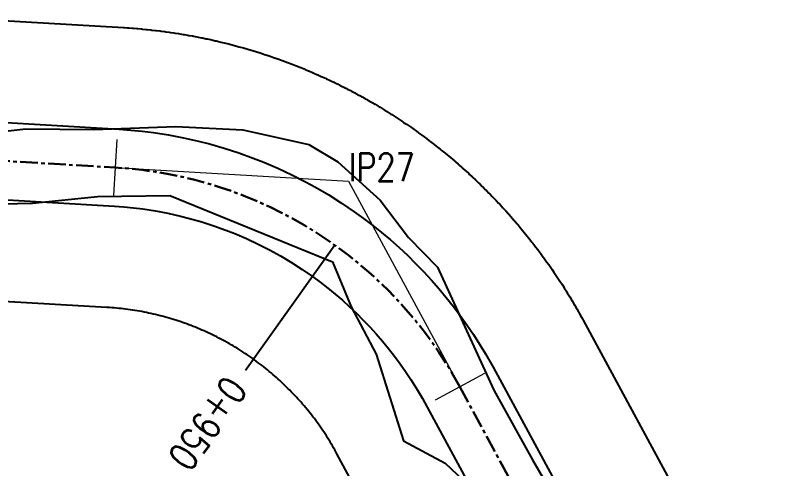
# Model space of a CAD drawing. Extents: x 337736 to 342002, y 3067251 to 3069533.
# Drawn here: x 338824.1 to 338879.3, y 3068665.7 to 3068698 of the extents above; entities that cross this region are included whole.
import ezdxf
from ezdxf.enums import TextEntityAlignment as Align

# ---------------------------------------------------------------- set-up
doc = ezdxf.new("R2010")
doc.units = 0
doc.header["$MEASUREMENT"] = 0
doc.linetypes.add('Center', pattern=[2, 1.25, -0.25, 0.25, -0.25])
for name, color, linetype, lineweight in [('BEC', 3, 'Continuous', 13), ('BES', 3, 'Continuous', 13), ('Chainage', 7, 'Continuous', 25), ('IP_Line', 150, 'Continuous', 9), ('RC', 9, 'Center', 30), ('Road Width', 6, 'Continuous', 25)]:
    doc.layers.add(name, color=color, linetype=linetype, lineweight=lineweight)
for name, color, linetype in [('IPName', 7, 'Continuous'), ('Right of Way', 4, 'Continuous'), ('RoadEdge', 51, 'Continuous')]:
    doc.layers.add(name, color=color, linetype=linetype)
doc.styles.get("Standard").update_dxf_attribs({"font": 'simplex.shx'})

msp = doc.modelspace()

# ---------------------------------------------------------------- linework, layer by layer
at = {"layer": 'BEC'}
for points in [[(338831.314, 3068689.169), (338831.08, 3068685.176)], [(338857.573, 3068672.475), (338854.056, 3068670.568)]]:
    msp.add_lwpolyline(points, dxfattribs=at)
at = {"layer": 'BES'}
for points in [[(338831.314, 3068689.169), (338831.08, 3068685.176)], [(338857.573, 3068672.475), (338854.056, 3068670.568)]]:
    msp.add_lwpolyline(points, dxfattribs=at)
at = {"layer": 'Chainage'}
msp.add_line((338846.891, 3068681.627), (338840.492, 3068672.679), dxfattribs=at)
at = {"layer": 'IP_Line'}
msp.add_lwpolyline([(338831.197, 3068687.172), (338847.86, 3068686.195), (338855.815, 3068671.522)], dxfattribs=at)
at = {"layer": 'RC', "linetype": 'Center'}
msp.add_lwpolyline([(338816.425, 3068688.039), (338831.197, 3068687.172), (338831.197, 3068687.172, -0.259461), (338855.815, 3068671.522), (338855.815, 3068671.522), (338876.751, 3068632.903)], format="xyb", dxfattribs=at)
at = {"layer": 'Right of Way'}
for points in [[(338817.008, 3068698.022), (338824.396, 3068697.588), (338831.782, 3068697.155), (338831.824, 3068697.153), (338832.074, 3068697.137), (338832.157, 3068697.132), (338832.406, 3068697.114), (338832.489, 3068697.108), (338832.738, 3068697.088), (338832.821, 3068697.081), (338833.07, 3068697.059), (338833.153, 3068697.051), (338833.402, 3068697.027), (338833.485, 3068697.019), (338833.734, 3068696.993), (338833.817, 3068696.984), (338834.065, 3068696.956), (338834.148, 3068696.946), (338834.396, 3068696.916), (338834.479, 3068696.905), (338834.727, 3068696.873), (338834.809, 3068696.862), (338835.057, 3068696.828), (338835.139, 3068696.816), (338835.387, 3068696.779), (338835.469, 3068696.767), (338835.716, 3068696.729), (338835.798, 3068696.715), (338836.045, 3068696.675), (338836.127, 3068696.661), (338836.374, 3068696.618), (338836.456, 3068696.604), (338836.702, 3068696.559), (338836.784, 3068696.544), (338837.029, 3068696.497), (338837.111, 3068696.482), (338837.356, 3068696.433), (338837.438, 3068696.416), (338837.683, 3068696.366), (338837.764, 3068696.348), (338838.009, 3068696.296), (338838.09, 3068696.278), (338838.334, 3068696.223), (338838.415, 3068696.204), (338838.658, 3068696.147), (338838.74, 3068696.128), (338838.983, 3068696.069), (338839.063, 3068696.049), (338839.306, 3068695.988), (338839.387, 3068695.968), (338839.629, 3068695.905), (338839.709, 3068695.883), (338839.951, 3068695.818), (338840.031, 3068695.796), (338840.272, 3068695.73), (338840.352, 3068695.707), (338840.592, 3068695.638), (338840.672, 3068695.615), (338840.912, 3068695.544), (338840.992, 3068695.52), (338841.231, 3068695.447), (338841.311, 3068695.422), (338841.549, 3068695.347), (338841.628, 3068695.322), (338841.866, 3068695.245), (338841.946, 3068695.219), (338842.183, 3068695.14), (338842.262, 3068695.113), (338842.498, 3068695.033), (338842.577, 3068695.005), (338842.813, 3068694.922), (338842.891, 3068694.895), (338843.127, 3068694.81), (338843.205, 3068694.781), (338843.439, 3068694.694), (338843.517, 3068694.665), (338843.751, 3068694.576), (338843.829, 3068694.547), (338844.062, 3068694.456), (338844.139, 3068694.425), (338844.372, 3068694.333), (338844.449, 3068694.302), (338844.68, 3068694.207), (338844.757, 3068694.175), (338844.988, 3068694.079), (338845.065, 3068694.046), (338845.295, 3068693.948), (338845.371, 3068693.915), (338845.6, 3068693.815), (338845.676, 3068693.781), (338845.904, 3068693.679), (338845.98, 3068693.644), (338846.208, 3068693.54), (338846.283, 3068693.505), (338846.51, 3068693.399), (338846.585, 3068693.364), (338846.811, 3068693.256), (338846.886, 3068693.219), (338847.11, 3068693.11), (338847.185, 3068693.073), (338847.409, 3068692.961), (338847.483, 3068692.924), (338847.706, 3068692.81), (338847.78, 3068692.772), (338848.002, 3068692.657), (338848.076, 3068692.618), (338848.296, 3068692.501), (338848.37, 3068692.461), (338848.59, 3068692.343), (338848.663, 3068692.303), (338848.882, 3068692.182), (338848.954, 3068692.141), (338849.172, 3068692.018), (338849.245, 3068691.977), (338849.462, 3068691.853), (338849.534, 3068691.811), (338849.749, 3068691.685), (338849.821, 3068691.642), (338850.036, 3068691.514), (338850.107, 3068691.471), (338850.321, 3068691.342), (338850.392, 3068691.298), (338850.605, 3068691.166), (338850.675, 3068691.122), (338850.887, 3068690.989), (338850.957, 3068690.944), (338851.167, 3068690.809), (338851.237, 3068690.764), (338851.446, 3068690.627), (338851.516, 3068690.581), (338851.724, 3068690.442), (338851.793, 3068690.396), (338852, 3068690.255), (338852.069, 3068690.208), (338852.274, 3068690.066), (338852.343, 3068690.019), (338852.547, 3068689.875), (338852.615, 3068689.827), (338852.819, 3068689.681), (338852.886, 3068689.632), (338853.088, 3068689.485), (338853.155, 3068689.436), (338853.356, 3068689.287), (338853.423, 3068689.237), (338853.623, 3068689.087), (338853.689, 3068689.036), (338853.887, 3068688.884), (338853.953, 3068688.833), (338854.15, 3068688.679), (338854.216, 3068688.628), (338854.412, 3068688.472), (338854.477, 3068688.42), (338854.671, 3068688.263), (338854.736, 3068688.21), (338854.929, 3068688.052), (338854.993, 3068687.998), (338855.185, 3068687.838), (338855.249, 3068687.784), (338855.439, 3068687.623), (338855.502, 3068687.568), (338855.692, 3068687.405), (338855.754, 3068687.35), (338855.942, 3068687.185), (338856.005, 3068687.13), (338856.191, 3068686.963), (338856.253, 3068686.907), (338856.438, 3068686.739), (338856.499, 3068686.683), (338856.683, 3068686.513), (338856.744, 3068686.456), (338856.926, 3068686.285), (338856.986, 3068686.228), (338857.167, 3068686.055), (338857.227, 3068685.997), (338857.406, 3068685.823), (338857.466, 3068685.765), (338857.644, 3068685.589), (338857.703, 3068685.53), (338857.879, 3068685.353), (338857.938, 3068685.294), (338858.113, 3068685.115), (338858.171, 3068685.055), (338858.344, 3068684.875), (338858.402, 3068684.815), (338858.574, 3068684.633), (338858.631, 3068684.573), (338858.801, 3068684.39), (338858.857, 3068684.328), (338859.026, 3068684.144), (338859.082, 3068684.082), (338859.25, 3068683.897), (338859.305, 3068683.834), (338859.471, 3068683.647), (338859.526, 3068683.585), (338859.69, 3068683.396), (338859.744, 3068683.333), (338859.907, 3068683.143), (338859.961, 3068683.08), (338860.122, 3068682.888), (338860.175, 3068682.824), (338860.335, 3068682.632), (338860.388, 3068682.567), (338860.545, 3068682.373), (338860.598, 3068682.309), (338860.754, 3068682.113), (338860.806, 3068682.048), (338860.96, 3068681.852), (338861.011, 3068681.786), (338861.164, 3068681.588), (338861.215, 3068681.522), (338861.366, 3068681.323), (338861.416, 3068681.256), (338861.566, 3068681.056), (338861.616, 3068680.989), (338861.763, 3068680.787), (338861.812, 3068680.72), (338861.959, 3068680.517), (338862.007, 3068680.449), (338862.152, 3068680.245), (338862.2, 3068680.177), (338862.342, 3068679.972), (338862.39, 3068679.903), (338862.531, 3068679.697), (338862.578, 3068679.628), (338862.717, 3068679.421), (338862.763, 3068679.351), (338862.901, 3068679.142), (338862.946, 3068679.073), (338863.082, 3068678.863), (338863.127, 3068678.793), (338863.261, 3068678.582), (338863.306, 3068678.511), (338863.438, 3068678.299), (338863.482, 3068678.228), (338863.613, 3068678.015), (338863.656, 3068677.944), (338863.785, 3068677.73), (338863.827, 3068677.658), (338863.954, 3068677.443), (338863.996, 3068677.371), (338864.122, 3068677.154), (338864.163, 3068677.082), (338864.287, 3068676.865), (338864.327, 3068676.792), (338864.449, 3068676.574), (338864.486, 3068676.506), (338864.589, 3068676.319), (338864.606, 3068676.287), (338875.074, 3068656.978)], [(338857.491, 3068647.446), (338847.032, 3068666.74), (338846.956, 3068666.878), (338846.874, 3068667.026), (338846.792, 3068667.171), (338846.708, 3068667.315), (338846.623, 3068667.459), (338846.537, 3068667.602), (338846.45, 3068667.744), (338846.362, 3068667.885), (338846.273, 3068668.026), (338846.182, 3068668.166), (338846.09, 3068668.305), (338845.997, 3068668.443), (338845.903, 3068668.581), (338845.808, 3068668.718), (338845.712, 3068668.854), (338845.614, 3068668.989), (338845.516, 3068669.123), (338845.416, 3068669.257), (338845.315, 3068669.389), (338845.213, 3068669.521), (338845.11, 3068669.652), (338845.006, 3068669.782), (338844.901, 3068669.912), (338844.795, 3068670.04), (338844.687, 3068670.168), (338844.579, 3068670.294), (338844.47, 3068670.42), (338844.359, 3068670.545), (338844.247, 3068670.669), (338844.135, 3068670.791), (338844.021, 3068670.913), (338843.907, 3068671.034), (338843.791, 3068671.155), (338843.675, 3068671.274), (338843.557, 3068671.392), (338843.438, 3068671.509), (338843.319, 3068671.625), (338843.198, 3068671.74), (338843.077, 3068671.854), (338842.955, 3068671.967), (338842.831, 3068672.08), (338842.707, 3068672.191), (338842.582, 3068672.301), (338842.456, 3068672.41), (338842.329, 3068672.518), (338842.201, 3068672.624), (338842.072, 3068672.73), (338841.942, 3068672.835), (338841.812, 3068672.939), (338841.681, 3068673.041), (338841.548, 3068673.143), (338841.415, 3068673.243), (338841.281, 3068673.342), (338841.147, 3068673.44), (338841.011, 3068673.537), (338840.875, 3068673.633), (338840.738, 3068673.728), (338840.6, 3068673.821), (338840.461, 3068673.914), (338840.321, 3068674.005), (338840.181, 3068674.095), (338840.04, 3068674.184), (338839.899, 3068674.272), (338839.756, 3068674.358), (338839.613, 3068674.444), (338839.469, 3068674.528), (338839.325, 3068674.611), (338839.179, 3068674.693), (338839.033, 3068674.773), (338838.887, 3068674.853), (338838.74, 3068674.931), (338838.592, 3068675.007), (338838.443, 3068675.083), (338838.294, 3068675.158), (338838.144, 3068675.231), (338837.994, 3068675.303), (338837.843, 3068675.373), (338837.692, 3068675.443), (338837.539, 3068675.511), (338837.387, 3068675.578), (338837.234, 3068675.643), (338837.08, 3068675.707), (338836.925, 3068675.771), (338836.771, 3068675.832), (338836.615, 3068675.893), (338836.46, 3068675.952), (338836.303, 3068676.01), (338836.146, 3068676.066), (338835.989, 3068676.121), (338835.831, 3068676.175), (338835.673, 3068676.228), (338835.515, 3068676.279), (338835.356, 3068676.329), (338835.196, 3068676.378), (338835.037, 3068676.425), (338834.876, 3068676.471), (338834.716, 3068676.516), (338834.555, 3068676.559), (338834.394, 3068676.601), (338834.232, 3068676.641), (338834.07, 3068676.681), (338833.908, 3068676.719), (338833.745, 3068676.755), (338833.582, 3068676.79), (338833.419, 3068676.824), (338833.255, 3068676.857), (338833.092, 3068676.888), (338832.928, 3068676.918), (338832.763, 3068676.946), (338832.599, 3068676.973), (338832.434, 3068676.999), (338832.269, 3068677.023), (338832.104, 3068677.046), (338831.939, 3068677.067), (338831.774, 3068677.087), (338831.608, 3068677.106), (338831.442, 3068677.123), (338831.276, 3068677.139), (338831.11, 3068677.154), (338830.944, 3068677.167), (338830.778, 3068677.179), (338830.591, 3068677.191), (338823.226, 3068677.623)]]:
    msp.add_lwpolyline(points, dxfattribs=at)
at = {"layer": 'Road Width'}
for points in [[(338815.737, 3068690.832), (338831.484, 3068689.91), (338832.301, 3068689.849), (338833.115, 3068689.767), (338833.928, 3068689.665), (338835.006, 3068689.498), (338836.079, 3068689.294), (338837.144, 3068689.055), (338837.937, 3068688.853), (338838.987, 3068688.552), (338840.025, 3068688.216), (338841.052, 3068687.846), (338841.814, 3068687.547), (338842.818, 3068687.117), (338843.807, 3068686.655), (338844.78, 3068686.16), (338845.498, 3068685.767), (338846.44, 3068685.216), (338847.364, 3068684.634), (338848.267, 3068684.022), (338848.931, 3068683.543), (338849.583, 3068683.047), (338850.222, 3068682.536), (338850.849, 3068682.008), (338851.462, 3068681.465), (338852.061, 3068680.907), (338852.646, 3068680.335), (338853.216, 3068679.747), (338853.772, 3068679.146), (338854.312, 3068678.531), (338854.837, 3068677.902), (338855.346, 3068677.261), (338855.839, 3068676.607), (338856.315, 3068675.941), (338856.774, 3068675.264), (338857.217, 3068674.575), (338857.642, 3068673.875), (338858.181, 3068672.926), (338879.282, 3068634.001)], [(338815.442, 3068685.34), (338831.141, 3068684.421), (338831.82, 3068684.37), (338832.498, 3068684.302), (338833.174, 3068684.217), (338834.072, 3068684.078), (338834.964, 3068683.908), (338835.85, 3068683.709), (338836.51, 3068683.541), (338837.383, 3068683.291), (338838.248, 3068683.012), (338839.102, 3068682.704), (338839.736, 3068682.454), (338840.571, 3068682.097), (338841.394, 3068681.712), (338842.204, 3068681.3), (338842.999, 3068680.862), (338843.779, 3068680.397), (338844.543, 3068679.906), (338845.291, 3068679.39), (338845.84, 3068678.987), (338846.379, 3068678.57), (338846.907, 3068678.14), (338847.425, 3068677.697), (338847.931, 3068677.241), (338848.425, 3068676.772), (338848.908, 3068676.292), (338849.379, 3068675.799), (338849.837, 3068675.295), (338850.282, 3068674.779), (338850.715, 3068674.253), (338851.134, 3068673.716), (338851.539, 3068673.168), (338851.931, 3068672.611), (338852.308, 3068672.044), (338852.79, 3068671.274), (338853.133, 3068670.686), (338853.47, 3068670.077), (338874.43, 3068631.411)]]:
    msp.add_lwpolyline(points, dxfattribs=at)
at = {"layer": 'RoadEdge'}
for points in [[(338820.175, 3068689.404, 1417.264), (338824.805, 3068689.945, 1417.98), (338829.67, 3068689.881, 1418.812), (338835.519, 3068690.109, 1419.817), (338840.32, 3068689.866, 1420.508), (338845.014, 3068688.808, 1421.057), (338847.082, 3068687.581, 1421.271), (338850.127, 3068684.851, 1421.529), (338852.136, 3068682.185, 1421.913), (338854.211, 3068680.055, 1422.178), (338858.236, 3068671.296, 1422.98), (338860.998, 3068666.311, 1423.482), (338864.2, 3068660.802, 1423.875)], [(338819.936, 3068684.516, 1417.141), (338825.278, 3068684.632, 1417.996), (338829.92, 3068685.112, 1418.828), (338835.091, 3068685.175, 1419.716), (338846.719, 3068680.453, 1421.657), (338848.052, 3068677.227, 1422.035), (338849.823, 3068673.864, 1422.424), (338851.778, 3068667.661, 1422.889), (338854.767, 3068666.087, 1423.328), (338859.103, 3068661.997, 1423.646)]]:
    msp.add_polyline3d(points, dxfattribs=at)

# ---------------------------------------------------------------- texts
at = {"layer": 'Chainage', "width": 0.8}
msp.add_text('0+950', height=2, rotation=234.4327, dxfattribs=at).set_placement((338839.911, 3068671.866), align=Align.MIDDLE_LEFT)
at = {"layer": 'IPName', "width": 0.8}
msp.add_text('IP27', height=2, dxfattribs=at).set_placement((338847.86, 3068686.195))

doc.saveas('drawing.dxf')
